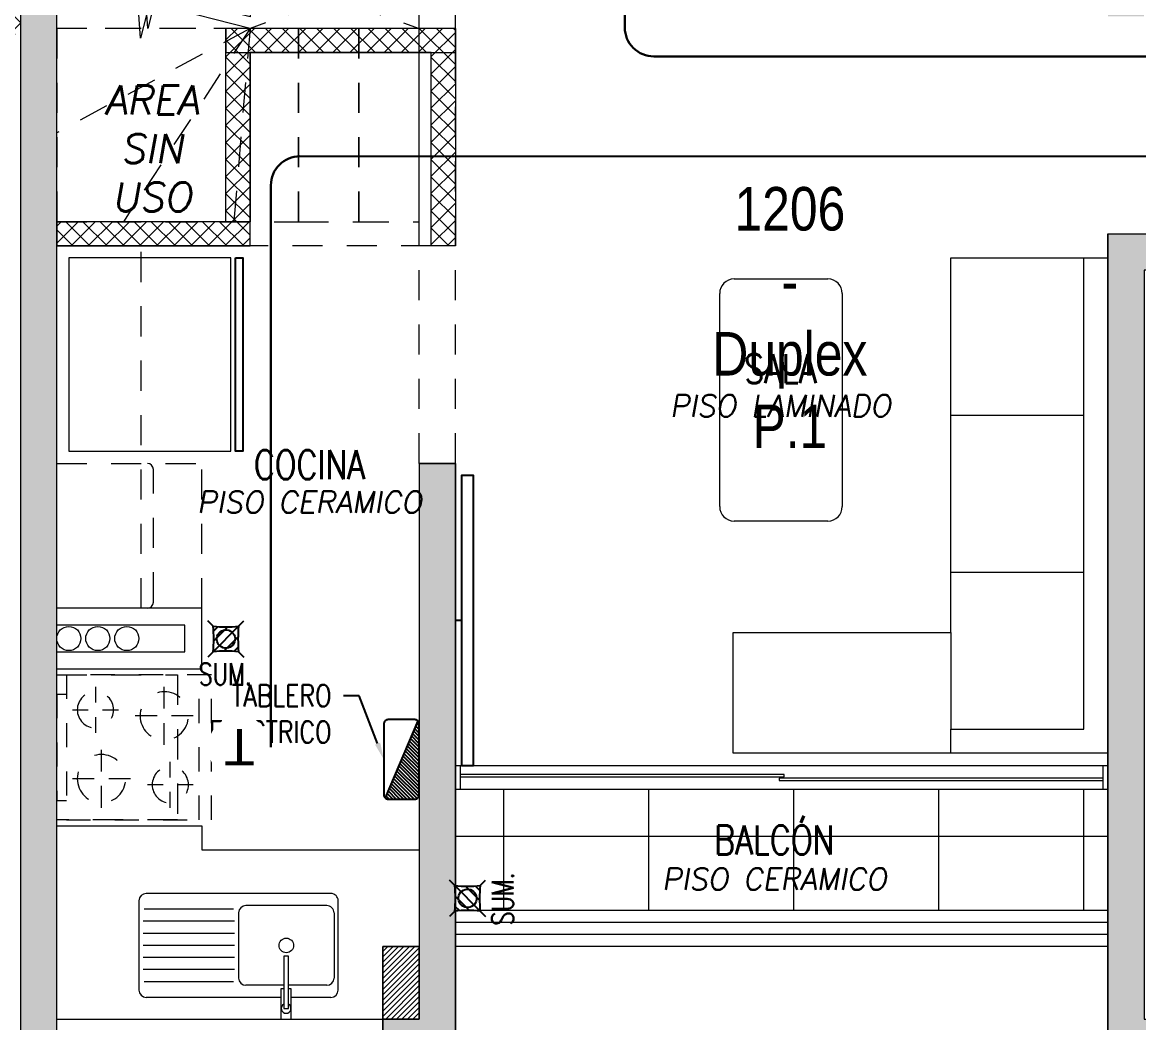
# Model space of a CAD drawing. Header units: millimetres. Extents: x -3 to 53, y -110 to 39.
# Drawn here: x 39.558 to 44.178, y -29.897 to -25.757 of the extents above; entities that cross this region are included whole.
import ezdxf
from ezdxf import colors
from ezdxf.entities.mleader import LeaderData, LeaderLine
from ezdxf.enums import TextEntityAlignment as Align
from ezdxf.math import Vec2, Vec3

# ---------------------------------------------------------------- set-up
doc = ezdxf.new("R2010")
doc.units = ezdxf.units.MM
doc.set_wipeout_variables(frame=1)
doc.linetypes.add('HIDDEN2', pattern=[0.1875, 0.125, -0.0625])
for name, color, linetype in [('A-BARANDAS', 8, 'Continuous'), ('A-COCINAS-LAV', 8, 'Continuous'), ('A-EST HATCH', 8, 'Continuous'), ('A-EST PLACAS', 8, 'Continuous'), ('A-EST VIGAS', 8, 'HIDDEN2'), ('A-HATCH', 8, 'Continuous'), ('A-LINEAS', 8, 'Continuous'), ('A-MURO BAJO', 8, 'Continuous'), ('A-MURO_P10', 8, 'Continuous'), ('A-NUMERACIONDEP', 8, 'Continuous'), ('A-PROYECCIONES', 8, 'HIDDEN2'), ('A-TEXTO-ACABADO PISO', 8, 'Continuous'), ('A-TEXTO-INDICACIONES', 8, 'Continuous'), ('DLP_MOBILIARIO', 8, 'Continuous'), ('DLP_MOBILIARIO FIJO', 8, 'Continuous'), ('DLP_TEXTO AMBIENTE', 8, 'Continuous')]:
    doc.layers.add(name, color=color, linetype=linetype)
for name, color, linetype, lineweight in [('A-MUROS', 8, 'Continuous', 30), ('MQ.CANALI DYA', 3, 'LINEAPERPEN', 30), ('MQ_DETECTOR TEMPERATURA', 5, 'Continuous', 50)]:
    doc.layers.add(name, color=color, linetype=linetype, lineweight=lineweight)
doc.styles.add('R80', font='ARIALN.TTF', dxfattribs={"height": 2.03})
doc.styles.add('ROMANS', font='ROMANS.shx', dxfattribs={"oblique": 10})
doc.styles.get("Standard").update_dxf_attribs({"font": 'arial.ttf'})
doc.styles.add('TXT_COTAS', font='romans.shx', dxfattribs={"width": 0.8})
doc.linetypes.add('LINEAPERPEN', pattern='A,0.75,-0.2,["I",Standard,S=0.12,R=0.09,X=0,Y=-0.06],-0.25', length=1.2)

# ---------------------------------------------------------------- blocks, each defined once
blk = doc.blocks.new('TERMOSTA ADOSADO FCR 1 EN 75')
at = {"ltscale": 0.5}
blk.add_wipeout([(0.13, 0), (0.13, 0.0016), (0.13, 0.0033), (0.1299, 0.0049), (0.1298, 0.0065), (0.1297, 0.0082), (0.1296, 0.0098), (0.1295, 0.0114), (0.1293, 0.013), (0.1292, 0.0147), (0.129, 0.0163), (0.1288, 0.0179), (0.1285, 0.0195), (0.1283, 0.0211), (0.128, 0.0228), (0.1277, 0.0244), (0.1274, 0.026), (0.127, 0.0276), (0.1267, 0.0292), (0.1263, 0.0307), (0.1259, 0.0323), (0.1255, 0.0339), (0.1251, 0.0355), (0.1246, 0.0371), (0.1241, 0.0386), (0.1236, 0.0402), (0.1231, 0.0417), (0.1226, 0.0433), (0.122, 0.0448), (0.1215, 0.0463), (0.1209, 0.0479), (0.1203, 0.0494), (0.1196, 0.0509), (0.119, 0.0524), (0.1183, 0.0539), (0.1176, 0.0554), (0.1169, 0.0568), (0.1162, 0.0583), (0.1155, 0.0597), (0.1147, 0.0612), (0.1139, 0.0626), (0.1131, 0.0641), (0.1123, 0.0655), (0.1115, 0.0669), (0.1106, 0.0683), (0.1098, 0.0697), (0.1089, 0.071), (0.108, 0.0724), (0.1071, 0.0737), (0.1061, 0.0751), (0.1052, 0.0764), (0.1042, 0.0777), (0.1032, 0.079), (0.1022, 0.0803), (0.1012, 0.0816), (0.1002, 0.0829), (0.0991, 0.0841), (0.0981, 0.0854), (0.097, 0.0866), (0.0959, 0.0878), (0.0948, 0.089), (0.0936, 0.0902), (0.0925, 0.0913), (0.0913, 0.0925), (0.0902, 0.0936), (0.089, 0.0948), (0.0878, 0.0959), (0.0866, 0.097), (0.0854, 0.0981), (0.0841, 0.0991), (0.0829, 0.1002), (0.0816, 0.1012), (0.0803, 0.1022), (0.079, 0.1032), (0.0777, 0.1042), (0.0764, 0.1052), (0.0751, 0.1061), (0.0737, 0.1071), (0.0724, 0.108), (0.071, 0.1089), (0.0697, 0.1098), (0.0683, 0.1106), (0.0669, 0.1115), (0.0655, 0.1123), (0.0641, 0.1131), (0.0626, 0.1139), (0.0612, 0.1147), (0.0597, 0.1155), (0.0583, 0.1162), (0.0568, 0.1169), (0.0554, 0.1176), (0.0539, 0.1183), (0.0524, 0.119), (0.0509, 0.1196), (0.0494, 0.1203), (0.0479, 0.1209), (0.0463, 0.1215), (0.0448, 0.122), (0.0433, 0.1226), (0.0417, 0.1231), (0.0402, 0.1236), (0.0386, 0.1241), (0.0371, 0.1246), (0.0355, 0.1251), (0.0339, 0.1255), (0.0323, 0.1259), (0.0307, 0.1263), (0.0292, 0.1267), (0.0276, 0.127), (0.026, 0.1274), (0.0244, 0.1277), (0.0228, 0.128), (0.0211, 0.1283), (0.0195, 0.1285), (0.0179, 0.1288), (0.0163, 0.129), (0.0147, 0.1292), (0.013, 0.1293), (0.0114, 0.1295), (0.0098, 0.1296), (0.0082, 0.1297), (0.0065, 0.1298), (0.0049, 0.1299), (0.0033, 0.13), (0.0016, 0.13), (0, 0.13), (-0.0016, 0.13), (-0.0033, 0.13), (-0.0049, 0.1299), (-0.0065, 0.1298), (-0.0082, 0.1297), (-0.0098, 0.1296), (-0.0114, 0.1295), (-0.013, 0.1293), (-0.0147, 0.1292), (-0.0163, 0.129), (-0.0179, 0.1288), (-0.0195, 0.1285), (-0.0211, 0.1283), (-0.0228, 0.128), (-0.0244, 0.1277), (-0.026, 0.1274), (-0.0276, 0.127), (-0.0292, 0.1267), (-0.0307, 0.1263), (-0.0323, 0.1259), (-0.0339, 0.1255), (-0.0355, 0.1251), (-0.0371, 0.1246), (-0.0386, 0.1241), (-0.0402, 0.1236), (-0.0417, 0.1231), (-0.0433, 0.1226), (-0.0448, 0.122), (-0.0463, 0.1215), (-0.0479, 0.1209), (-0.0494, 0.1203), (-0.0509, 0.1196), (-0.0524, 0.119), (-0.0539, 0.1183), (-0.0554, 0.1176), (-0.0568, 0.1169), (-0.0583, 0.1162), (-0.0597, 0.1155), (-0.0612, 0.1147), (-0.0626, 0.1139), (-0.0641, 0.1131), (-0.0655, 0.1123), (-0.0669, 0.1115), (-0.0683, 0.1106), (-0.0697, 0.1098), (-0.071, 0.1089), (-0.0724, 0.108), (-0.0737, 0.1071), (-0.0751, 0.1061), (-0.0764, 0.1052), (-0.0777, 0.1042), (-0.079, 0.1032), (-0.0803, 0.1022), (-0.0816, 0.1012), (-0.0829, 0.1002), (-0.0841, 0.0991), (-0.0854, 0.0981), (-0.0866, 0.097), (-0.0878, 0.0959), (-0.089, 0.0948), (-0.0902, 0.0936), (-0.0913, 0.0925), (-0.0925, 0.0913), (-0.0936, 0.0902), (-0.0948, 0.089), (-0.0959, 0.0878), (-0.097, 0.0866), (-0.0981, 0.0854), (-0.0991, 0.0841), (-0.1002, 0.0829), (-0.1012, 0.0816), (-0.1022, 0.0803), (-0.1032, 0.079), (-0.1042, 0.0777), (-0.1052, 0.0764), (-0.1061, 0.0751), (-0.1071, 0.0737), (-0.108, 0.0724), (-0.1089, 0.071), (-0.1098, 0.0697), (-0.1106, 0.0683), (-0.1115, 0.0669), (-0.1123, 0.0655), (-0.1131, 0.0641), (-0.1139, 0.0626), (-0.1147, 0.0612), (-0.1155, 0.0597), (-0.1162, 0.0583), (-0.1169, 0.0568), (-0.1176, 0.0554), (-0.1183, 0.0539), (-0.119, 0.0524), (-0.1196, 0.0509), (-0.1203, 0.0494), (-0.1209, 0.0479), (-0.1215, 0.0463), (-0.122, 0.0448), (-0.1226, 0.0433), (-0.1231, 0.0417), (-0.1236, 0.0402), (-0.1241, 0.0386), (-0.1246, 0.0371), (-0.1251, 0.0355), (-0.1255, 0.0339), (-0.1259, 0.0323), (-0.1263, 0.0307), (-0.1267, 0.0292), (-0.127, 0.0276), (-0.1274, 0.026), (-0.1277, 0.0244), (-0.128, 0.0228), (-0.1283, 0.0211), (-0.1285, 0.0195), (-0.1288, 0.0179), (-0.129, 0.0163), (-0.1292, 0.0147), (-0.1293, 0.013), (-0.1295, 0.0114), (-0.1296, 0.0098), (-0.1297, 0.0082), (-0.1298, 0.0065), (-0.1299, 0.0049), (-0.13, 0.0033), (-0.13, 0.0016), (-0.13, 0), (-0.13, -0.0016), (-0.13, -0.0033), (-0.1299, -0.0049), (-0.1298, -0.0065), (-0.1297, -0.0082), (-0.1296, -0.0098), (-0.1295, -0.0114), (-0.1293, -0.013), (-0.1292, -0.0147), (-0.129, -0.0163), (-0.1288, -0.0179), (-0.1285, -0.0195), (-0.1283, -0.0211), (-0.128, -0.0228), (-0.1277, -0.0244), (-0.1274, -0.026), (-0.127, -0.0276), (-0.1267, -0.0292), (-0.1263, -0.0307), (-0.1259, -0.0323), (-0.1255, -0.0339), (-0.1251, -0.0355), (-0.1246, -0.0371), (-0.1241, -0.0386), (-0.1236, -0.0402), (-0.1231, -0.0417), (-0.1226, -0.0433), (-0.122, -0.0448), (-0.1215, -0.0463), (-0.1209, -0.0479), (-0.1203, -0.0494), (-0.1196, -0.0509), (-0.119, -0.0524), (-0.1183, -0.0539), (-0.1176, -0.0554), (-0.1169, -0.0568), (-0.1162, -0.0583), (-0.1155, -0.0597), (-0.1147, -0.0612), (-0.1139, -0.0626), (-0.1131, -0.0641), (-0.1123, -0.0655), (-0.1115, -0.0669), (-0.1106, -0.0683), (-0.1098, -0.0697), (-0.1089, -0.071), (-0.108, -0.0724), (-0.1071, -0.0737), (-0.1061, -0.0751), (-0.1052, -0.0764), (-0.1042, -0.0777), (-0.1032, -0.079), (-0.1022, -0.0803), (-0.1012, -0.0816), (-0.1002, -0.0829), (-0.0991, -0.0841), (-0.0981, -0.0854), (-0.097, -0.0866), (-0.0959, -0.0878), (-0.0948, -0.089), (-0.0936, -0.0902), (-0.0925, -0.0913), (-0.0913, -0.0925), (-0.0902, -0.0936), (-0.089, -0.0948), (-0.0878, -0.0959), (-0.0866, -0.097), (-0.0854, -0.0981), (-0.0841, -0.0991), (-0.0829, -0.1002), (-0.0816, -0.1012), (-0.0803, -0.1022), (-0.079, -0.1032), (-0.0777, -0.1042), (-0.0764, -0.1052), (-0.0751, -0.1061), (-0.0737, -0.1071), (-0.0724, -0.108), (-0.071, -0.1089), (-0.0697, -0.1098), (-0.0683, -0.1106), (-0.0669, -0.1115), (-0.0655, -0.1123), (-0.0641, -0.1131), (-0.0626, -0.1139), (-0.0612, -0.1147), (-0.0597, -0.1155), (-0.0583, -0.1162), (-0.0568, -0.1169), (-0.0554, -0.1176), (-0.0539, -0.1183), (-0.0524, -0.119), (-0.0509, -0.1196), (-0.0494, -0.1203), (-0.0479, -0.1209), (-0.0463, -0.1215), (-0.0448, -0.122), (-0.0433, -0.1226), (-0.0417, -0.1231), (-0.0402, -0.1236), (-0.0386, -0.1241), (-0.0371, -0.1246), (-0.0355, -0.1251), (-0.0339, -0.1255), (-0.0323, -0.1259), (-0.0307, -0.1263), (-0.0292, -0.1267), (-0.0276, -0.127), (-0.026, -0.1274), (-0.0244, -0.1277), (-0.0228, -0.128), (-0.0211, -0.1283), (-0.0195, -0.1285), (-0.0179, -0.1288), (-0.0163, -0.129), (-0.0147, -0.1292), (-0.013, -0.1293), (-0.0114, -0.1295), (-0.0098, -0.1296), (-0.0082, -0.1297), (-0.0065, -0.1298), (-0.0049, -0.1299), (-0.0033, -0.13), (-0.0016, -0.13), (0, -0.13), (0.0016, -0.13), (0.0033, -0.13), (0.0049, -0.1299), (0.0065, -0.1298), (0.0082, -0.1297), (0.0098, -0.1296), (0.0114, -0.1295), (0.013, -0.1293), (0.0147, -0.1292), (0.0163, -0.129), (0.0179, -0.1288), (0.0195, -0.1285), (0.0211, -0.1283), (0.0228, -0.128), (0.0244, -0.1277), (0.026, -0.1274), (0.0276, -0.127), (0.0292, -0.1267), (0.0307, -0.1263), (0.0323, -0.1259), (0.0339, -0.1255), (0.0355, -0.1251), (0.0371, -0.1246), (0.0386, -0.1241), (0.0402, -0.1236), (0.0417, -0.1231), (0.0433, -0.1226), (0.0448, -0.122), (0.0463, -0.1215), (0.0479, -0.1209), (0.0494, -0.1203), (0.0509, -0.1196), (0.0524, -0.119), (0.0539, -0.1183), (0.0554, -0.1176), (0.0568, -0.1169), (0.0583, -0.1162), (0.0597, -0.1155), (0.0612, -0.1147), (0.0626, -0.1139), (0.0641, -0.1131), (0.0655, -0.1123), (0.0669, -0.1115), (0.0683, -0.1106), (0.0697, -0.1098), (0.071, -0.1089), (0.0724, -0.108), (0.0737, -0.1071), (0.0751, -0.1061), (0.0764, -0.1052), (0.0777, -0.1042), (0.079, -0.1032), (0.0803, -0.1022), (0.0816, -0.1012), (0.0829, -0.1002), (0.0841, -0.0991), (0.0854, -0.0981), (0.0866, -0.097), (0.0878, -0.0959), (0.089, -0.0948), (0.0902, -0.0936), (0.0913, -0.0925), (0.0925, -0.0913), (0.0936, -0.0902), (0.0948, -0.089), (0.0959, -0.0878), (0.097, -0.0866), (0.0981, -0.0854), (0.0991, -0.0841), (0.1002, -0.0829), (0.1012, -0.0816), (0.1022, -0.0803), (0.1032, -0.079), (0.1042, -0.0777), (0.1052, -0.0764), (0.1061, -0.0751), (0.1071, -0.0737), (0.108, -0.0724), (0.1089, -0.071), (0.1098, -0.0697), (0.1106, -0.0683), (0.1115, -0.0669), (0.1123, -0.0655), (0.1131, -0.0641), (0.1139, -0.0626), (0.1147, -0.0612), (0.1155, -0.0597), (0.1162, -0.0583), (0.1169, -0.0568), (0.1176, -0.0554), (0.1183, -0.0539), (0.119, -0.0524), (0.1196, -0.0509), (0.1203, -0.0494), (0.1209, -0.0479), (0.1215, -0.0463), (0.122, -0.0448), (0.1226, -0.0433), (0.1231, -0.0417), (0.1236, -0.0402), (0.1241, -0.0386), (0.1246, -0.0371), (0.1251, -0.0355), (0.1255, -0.0339), (0.1259, -0.0323), (0.1263, -0.0307), (0.1267, -0.0292), (0.127, -0.0276), (0.1274, -0.026), (0.1277, -0.0244), (0.128, -0.0228), (0.1283, -0.0211), (0.1285, -0.0195), (0.1288, -0.0179), (0.129, -0.0163), (0.1292, -0.0147), (0.1293, -0.013), (0.1295, -0.0114), (0.1296, -0.0098), (0.1297, -0.0082), (0.1298, -0.0065), (0.1299, -0.0049), (0.13, -0.0033), (0.13, -0.0016)], dxfattribs=at).dxf.layer = 'MQ_DETECTOR TEMPERATURA'
at = {"layer": 'MQ_DETECTOR TEMPERATURA', "ltscale": 0.5}
blk.add_text('T', height=0.15, dxfattribs=at).set_placement((0, 0), align=Align.MIDDLE_CENTER)
blk = doc.blocks.new('DETECTORES3 TORRE')
at = {"layer": 'MQ.CANALI DYA', "elevation": 0}
blk.add_lwpolyline([(-4.1337, 1.3163), (-0.97, 1.3163, -0.414214), (-0.85, 1.1963), (-0.85, -0.8201)], format="xyb", dxfattribs=at)
at = {"layer": 'MQ_DETECTOR TEMPERATURA', "ltscale": 0.5}
blk.add_blockref('TERMOSTA ADOSADO FCR 1 EN 75', (0.7445, 4.175, 0), dxfattribs=at)
at = {"layer": 'MQ.CANALI DYA', "elevation": 0}
blk.add_lwpolyline([(-4.8074, 1.7303), (0.4945, 1.7294, 0.414214), (0.6145, 1.8494), (0.6145, 4.175)], format="xyb", dxfattribs=at)
blk = doc.blocks.new('_Dot')
at = {"color": 0, "linetype": 'ByBlock', "lineweight": -2}
blk.add_line((-0.5, 0), (-1, 0), dxfattribs=at)
at = {"color": 0, "linetype": 'ByBlock', "const_width": 0.5}
blk.add_lwpolyline([(-0.25, 0, 1), (0.25, 0, 1)], format="xyb", close=True, dxfattribs=at)
blk = doc.blocks.new('EST.P10')
at = {"layer": 'A-EST HATCH', "lineweight": 0}
h = blk.add_hatch(color=8, dxfattribs=at)
h.dxf.hatch_style = 1
h.paths.add_polyline_path([(10.5, -2.74), (10.5, 3.325), (12.15, 3.325), (12.15, 3.525), (10.35, 3.525), (10.35, 2.65), (8.85, 2.65), (8.85, 3.15), (8.7, 3.15), (8.7, 2.45), (10.35, 2.45), (10.35, -2.74)])
h.paths.add_polyline_path([(31.6, 7.325), (30, 7.325), (30, 10.425), (31.2, 10.425), (31.2, 10.575), (29.85, 10.575), (29.85, 7.175), (31.6, 7.175)])
h.paths.add_polyline_path([(32.4, 10.575), (32.55, 10.575), (32.55, 7.175), (32.4, 7.175)])
h.paths.add_polyline_path([(37.9, 11.05), (38.2, 11.05), (38.2, 10.9), (38.05, 10.9), (38.05, 7.825), (37.9, 7.825)])
h.paths.add_polyline_path([(34.95, 10.425), (34.95, 7.325), (33.35, 7.325), (33.35, 7.175), (35.1, 7.175), (35.1, 10.575), (33.75, 10.575), (33.75, 10.425)])
h.paths.add_polyline_path([(44.2, 10.9), (44.8, 10.9), (44.8, 11.05), (44.05, 11.05), (44.05, 7.65), (45.2, 7.65), (45.2, 7.8), (44.2, 7.8)])
h.paths.add_polyline_path([(46, 11.05), (46, 7.65), (46.15, 7.65), (46.15, 11.05)])
h.paths.add_polyline_path([(46.95, 7.8), (48.55, 7.8), (48.55, 10.9), (47.35, 10.9), (47.35, 11.05), (48.7, 11.05), (48.7, 7.65), (46.95, 7.65)])
h.paths.add_polyline_path([(44.2, -2.65), (44.8, -2.65), (44.8, -2.8), (44.05, -2.8), (44.05, 0.6), (45.2, 0.6), (45.2, 0.45), (44.2, 0.45)])
h.paths.add_polyline_path([(46, -2.8), (46, 0.6), (46.15, 0.6), (46.15, -2.8)])
h.paths.add_polyline_path([(46.95, 0.45), (48.55, 0.45), (48.55, -2.65), (47.35, -2.65), (47.35, -2.8), (48.7, -2.8), (48.7, 0.6), (46.95, 0.6)])
h.paths.add_polyline_path([(41.35, -0.35), (41.2, -0.35), (41.2, -2.65), (41.05, -2.65), (41.05, -2.8), (41.35, -2.8)])
h.paths.add_polyline_path([(31.6, 0.925), (30, 0.925), (30, -2.175), (31.2, -2.175), (31.2, -2.325), (29.85, -2.325), (29.85, 1.075), (31.6, 1.075)])
h.paths.add_polyline_path([(32.4, -2.325), (32.55, -2.325), (32.55, 1.075), (32.4, 1.075)])
h.paths.add_polyline_path([(37.9, -2.8), (38.2, -2.8), (38.2, -2.65), (38.05, -2.65), (38.05, 0.425), (37.9, 0.425)])
h.paths.add_polyline_path([(34.95, -2.175), (34.95, 0.925), (33.35, 0.925), (33.35, 1.075), (35.1, 1.075), (35.1, -2.325), (33.75, -2.325), (33.75, -2.175)])
h.paths.add_polyline_path([(18.45, 7.325), (20.05, 7.325), (20.05, 10.425), (18.85, 10.425), (18.85, 10.575), (20.2, 10.575), (20.2, 7.175), (18.45, 7.175)])
h.paths.add_polyline_path([(17.65, 10.575), (17.5, 10.575), (17.5, 7.175), (17.65, 7.175)])
h.paths.add_polyline_path([(11.85, 11.05), (11.85, 10.9), (12, 10.9), (12, 7.825), (12.15, 7.825), (12.15, 11.05)])
h.paths.add_polyline_path([(22.45, 4.725), (13.05, 4.725), (13.05, 4.875), (16.6, 4.875), (16.6, 6.275), (16.8, 6.275), (16.8, 4.875), (19.7, 4.875), (19.7, 6.275), (19.85, 6.275), (19.85, 4.875), (22.25, 4.875), (22.25, 6.125), (20.6, 6.125), (20.6, 6.275), (22.875, 6.275), (22.875, 6.125), (22.45, 6.125)])
h.paths.add_polyline_path([(15.1, 10.425), (15.1, 7.325), (16.7, 7.325), (16.7, 7.175), (14.95, 7.175), (14.95, 10.575), (16.3, 10.575), (16.3, 10.425)])
h.paths.add_polyline_path([(10.35, 5.8), (8.7, 5.8), (8.7, 5.1), (8.85, 5.1), (8.85, 5.6), (10.35, 5.6), (10.35, 4.725), (12.15, 4.725), (12.15, 4.925), (10.5, 4.925), (10.5, 10.99), (10.35, 10.99)])
h.paths.add_polyline_path([(5.85, 10.9), (5.25, 10.9), (5.25, 11.05), (6, 11.05), (6, 7.65), (4.85, 7.65), (4.85, 7.8), (5.85, 7.8)])
h.paths.add_polyline_path([(4.05, 11.05), (4.05, 7.65), (3.9, 7.65), (3.9, 11.05)])
h.paths.add_polyline_path([(3.1, 7.8), (1.5, 7.8), (1.5, 10.9), (2.7, 10.9), (2.7, 11.05), (1.35, 11.05), (1.35, 7.65), (3.1, 7.65)])
h.paths.add_polyline_path([(4.05, -2.8), (4.05, 0.6), (3.9, 0.6), (3.9, -2.8)])
h.paths.add_polyline_path([(3.1, 0.45), (1.5, 0.45), (1.5, -2.65), (2.7, -2.65), (2.7, -2.8), (1.35, -2.8), (1.35, 0.6), (3.1, 0.6)])
h.paths.add_polyline_path([(8.7, -0.35), (8.85, -0.35), (8.85, -2.65), (9, -2.65), (9, -2.8), (8.7, -2.8)])
h.paths.add_polyline_path([(18.45, 0.925), (20.05, 0.925), (20.05, -2.175), (18.85, -2.175), (18.85, -2.325), (20.2, -2.325), (20.2, 1.075), (18.45, 1.075)])
h.paths.add_polyline_path([(17.65, -2.325), (17.5, -2.325), (17.5, 1.075), (17.65, 1.075)])
h.paths.add_polyline_path([(12.15, -2.8), (11.85, -2.8), (11.85, -2.65), (12, -2.65), (12, 0.425), (12.15, 0.425)])
h.paths.add_polyline_path([(15.1, -2.175), (15.1, 0.925), (16.7, 0.925), (16.7, 1.075), (14.95, 1.075), (14.95, -2.325), (16.3, -2.325), (16.3, -2.175)])
h.paths.add_polyline_path([(39.7, 3.525), (37.9, 3.525), (37.9, 3.375), (39.55, 3.375), (39.55, -2.74), (39.7, -2.74), (39.7, 2.5), (41.35, 2.5), (41.35, 3.15), (41.2, 3.15), (41.2, 2.65), (39.7, 2.65)])
h.paths.add_polyline_path([(6, -2.8), (6, 0.6), (4.85, 0.6), (4.85, 0.45), (5.85, 0.45), (5.85, -2.65), (5.25, -2.65), (5.25, -2.8)])
h.paths.add_polyline_path([(3.0968, 5.55), (2.95, 5.55), (2.95, 6.75), (5.1, 6.75), (5.1, 6.6), (4.65, 6.6), (4.65, 5), (4.45, 5), (4.45, 6.6), (3.1, 6.6), (3.1, 5.55)], flags=17)
h.paths.add_polyline_path([(3.0968, 2.7), (2.95, 2.7), (2.95, 1.5), (5.1, 1.5), (5.1, 1.65), (4.65, 1.65), (4.65, 3.25), (4.45, 3.25), (4.45, 1.65), (3.1, 1.65), (3.1, 2.7)], flags=17)
h.paths.add_polyline_path([(8.8501, 4.2), (6, 4.2), (6, 6.75), (5.85, 6.75), (5.85, 4.2), (3.1, 4.2), (3.1, 4.8), (2.95, 4.8), (2.95, 4.2), (0.15, 4.2), (0.15, 8.25), (0, 8.25), (0, 0), (0.15, 0), (0.15, 4.05), (2.95, 4.05), (2.95, 3.45), (3.1, 3.45), (3.1, 4.05), (5.85, 4.05), (5.85, 1.5), (6, 1.5), (6, 4.05), (8.8501, 4.05)])
h.paths.add_polyline_path([(8.7, 11.05), (8.7, 8.6), (8.85, 8.6), (8.85, 10.9), (9, 10.9), (9, 11.05)])
h.paths.add_polyline_path([(22.9, 4.725), (25, 4.725), (25, 4.875), (23.05, 4.875), (23.05, 8.575), (25, 8.575), (25, 8.725), (23.05, 8.725), (23.05, 10.575), (22.2, 10.575), (22.2, 10.425), (22.9, 10.425)])
h.paths.add_polyline_path([(39.7, 10.99), (39.7, 5.75), (41.35, 5.75), (41.35, 5.1), (41.2, 5.1), (41.2, 5.6), (39.7, 5.6), (39.7, 4.725), (37.9, 4.725), (37.9, 4.875), (39.55, 4.875), (39.55, 10.99)])
h.paths.add_polyline_path([(47.1, 4.2), (49.9, 4.2), (49.9, 8.25), (50.05, 8.25), (50.05, 0), (49.9, 0), (49.9, 4.05), (47.1, 4.05), (47.1, 3.45), (46.95, 3.45), (46.95, 4.05), (44.2, 4.05), (44.2, 1.5), (44.05, 1.5), (44.05, 4.05), (41.1999, 4.05), (41.1999, 4.2), (44.05, 4.2), (44.05, 6.75), (44.2, 6.75), (44.2, 4.2), (46.95, 4.2), (46.95, 4.8), (47.1, 4.8)])
h.paths.add_polyline_path([(41.35, 11.05), (41.05, 11.05), (41.05, 10.9), (41.2, 10.9), (41.2, 8.6), (41.35, 8.6)])
h.paths.add_polyline_path([(46.9532, 5.55), (47.1, 5.55), (47.1, 6.75), (44.95, 6.75), (44.95, 6.6), (45.4, 6.6), (45.4, 5), (45.6, 5), (45.6, 6.6), (46.95, 6.6), (46.95, 5.55)], flags=17)
h.paths.add_polyline_path([(46.9532, 2.7), (47.1, 2.7), (47.1, 1.5), (44.95, 1.5), (44.95, 1.65), (45.4, 1.65), (45.4, 3.25), (45.6, 3.25), (45.6, 1.65), (46.95, 1.65), (46.95, 2.7)], flags=17)
h.paths.add_polyline_path([(26.7, 4.725), (26.85, 4.725), (26.85, 8.725), (26.7, 8.725)])
h.paths.add_polyline_path([(27.15, 10.425), (27.85, 10.425), (27.85, 10.575), (27, 10.575), (27, 4.725), (27.15, 4.725)])
h.paths.add_polyline_path([(27.6, 6.125), (27.6, 4.725), (37, 4.725), (37, 4.875), (33.45, 4.875), (33.45, 6.275), (33.25, 6.275), (33.25, 4.875), (30.35, 4.875), (30.35, 6.275), (30.2, 6.275), (30.2, 4.875), (27.8, 4.875), (27.8, 6.125), (29.45, 6.125), (29.45, 6.275), (27.175, 6.275), (27.175, 6.125)])
h.paths.add_polyline_path([(21.05, 1.975), (21.05, 2.125), (22.85, 2.125), (22.85, 3.375), (20.3, 3.375), (20.3, 1.975), (20.15, 1.975), (20.15, 3.375), (16.8, 3.375), (16.8, 1.975), (16.6, 1.975), (16.6, 3.375), (13.05, 3.375), (13.05, 3.525), (23.05, 3.525), (23.05, 1.975)])
h.paths.add_polyline_path([(23.05, 1.95), (23.05, -1.775), (26.7, -1.775), (26.7, 0.875), (24.35, 0.875), (24.35, 1.425), (24.05, 1.425), (24.05, 1.575), (24.5, 1.575), (24.5, 1.025), (26.7, 1.025), (26.7, 3.375), (24.05, 3.375), (24.05, 3.525), (26.85, 3.525), (26.85, -1.925), (23.05, -1.925), (23.05, -2.325), (22.2, -2.325), (22.2, -2.175), (22.9, -2.175), (22.9, 1.95)])
h.paths.add_polyline_path([(29, 1.975), (29, 2.125), (27.2, 2.125), (27.2, 3.375), (29.75, 3.375), (29.75, 1.975), (29.9, 1.975), (29.9, 3.375), (33.25, 3.375), (33.25, 1.975), (33.45, 1.975), (33.45, 3.375), (37, 3.375), (37, 3.525), (27, 3.525), (27, 1.975)])
h.paths.add_polyline_path([(27, 1.95), (27, -2.325), (27.85, -2.325), (27.85, -2.175), (27.15, -2.175), (27.15, 1.95)])
at = {"layer": 'A-EST PLACAS', "color": 8, "lineweight": 0}
for points in [[(39.7, 3.525), (37.9, 3.525), (37.9, 3.375), (39.55, 3.375), (39.55, -2.74), (39.7, -2.74), (39.7, 2.5), (41.35, 2.5), (41.35, 3.15), (41.2, 3.15), (41.2, 2.65), (39.7, 2.65)], [(44.2, -2.65), (44.8, -2.65), (44.8, -2.8), (44.05, -2.8), (44.05, 0.6), (45.2, 0.6), (45.2, 0.45), (44.2, 0.45)], [(41.35, -0.35), (41.2, -0.35), (41.2, -2.65), (41.05, -2.65), (41.05, -2.8), (41.35, -2.8)]]:
    blk.add_lwpolyline(points, close=True, dxfattribs=at)
at = {"layer": 'A-EST VIGAS', "color": 8, "lineweight": 0}
for p, q in [((41.2, -0.35), (41.2, 2.5)), ((41.35, -0.35), (41.35, 2.5))]:
    blk.add_line(p, q, dxfattribs=at)
blk = doc.blocks.new('*U102')
at = {"linetype": 'Continuous'}
h = blk.add_hatch(dxfattribs=at)
h.set_pattern_fill('ANSI31', color=256, scale=0.1, style=0)
h.set_pattern_definition([(45, (0, 0), (-0.0088388, 0.0088388), [])])
h.paths.add_polyline_path([(0.1975, 0.0657, 0.414214), (0.1752, 0.088), (-0.1751, 0.0881, 0.198912), (-0.1909, 0.0816), (0.1909, -0.0816, 0.198912), (0.1975, -0.0658)])
blk.add_line((-0.1909, 0.0816), (0.1909, -0.0816), dxfattribs=at)
blk.add_lwpolyline([(-0.1975, 0.0658), (-0.1975, -0.0657, 0.414214), (-0.1752, -0.088), (0.1751, -0.0881, 0.414214), (0.1975, -0.0658), (0.1975, 0.0657, 0.414214), (0.1752, 0.088), (-0.1751, 0.0881, 0.414214)], format="xyb", close=True, dxfattribs=at)
blk = doc.blocks.new('MESA CENTRO')
at = {"color": 8, "lineweight": 0}
for p, q in [((-0.1937, 0), (0.1937, 0)), ((-0.2537, -0.9421), (-0.2537, -0.06)), ((0.2537, -0.06), (0.2537, -0.9421)), ((0.1937, -1.0021), (-0.1937, -1.0021))]:
    blk.add_line(p, q, dxfattribs=at)
for centre, start, end in [((-0.1937, -0.06), 90, 180), ((0.1937, -0.06), 0, 90), ((-0.1937, -0.9421), 180, 270), ((0.1937, -0.9421), 270, 0)]:
    blk.add_arc(centre, 0.06, start, end, dxfattribs=at)
blk = doc.blocks.new('SOFA SEC')
at = {"color": 8, "lineweight": 0}
for p, q in [((0, 0.65), (0.1, 0.65)), ((0.1, 0.65), (0.1, 0.1)), ((0.5, 0.65), (0.1, 0.65)), ((0.75, 0.65), (0.75, 0.1)), ((1.4, 0.65), (1.4, 0.1)), ((0.1, 0.1), (2.05, 0.1))]:
    blk.add_line(p, q, dxfattribs=at)
blk.add_lwpolyline([(0.5, 1.55), (0.5, 0.65), (2.05, 0.65), (2.05, 0), (0, 0), (0, 1.55)], close=True, dxfattribs=at)
blk = doc.blocks.new('A$C67C01FD6')
blk.add_line((0.025, 0), (0, 0))
blk.add_lwpolyline([(0.025, 0.6), (0.075, 0.6), (0.075, -0.6), (0.025, -0.6), (0.025, 0.6)])
blk = doc.blocks.new('REFRI')
blk.add_wipeout([(-0.4, -0.69), (-0.4, -0.72), (0.4, -0.72), (0.4, -0.69)])
at = {"color": 8, "lineweight": 0}
blk.add_lwpolyline([(-0.4, 0), (0.4, 0), (0.4, -0.67), (-0.4, -0.67)], close=True, dxfattribs=at)
blk.add_lwpolyline([(-0.4, -0.69), (-0.4, -0.72), (0.4, -0.72), (0.4, -0.69)], close=True)
blk = doc.blocks.new('LAV-COC_01')
at = {"color": 8, "lineweight": 0}
for p, q in [((0, 0.2352, 0), (0, 0.7943, 0)), ((0.4, 0.8243, 0), (0.03, 0.8243, 0)), ((0.215, 0.4293), (0.215, 0.8071, 0)), ((0.265, 0.4293), (0.265, 0.8071, 0)), ((0.315, 0.4293), (0.315, 0.8071, 0)), ((0.365, 0.4334, 0), (0.365, 0.803, 0)), ((0.43, 0.03, 0), (0.43, 0.7943, 0)), ((0.05, 0.2252), (0.05, 0.3821, 0)), ((0.35, 0.4121, 0), (0.08, 0.4121, 0)), ((0.38, 0.0471, 0), (0.38, 0.3821, 0)), ((0, 0.03), (0, 0.1952, 0)), ((0.05, 0.0471, 0), (0.05, 0.2052)), ((0.03, 0), (0.4, 0, 0)), ((0.35, 0.0171, 0), (0.08, 0.0171, 0))]:
    blk.add_line(p, q, dxfattribs=at)
at = {"color": 8, "lineweight": 0, "extrusion": (-8.98137e-08, -2.25602e-18, 1)}
for p, q in [((0.065, 0.4334, 0), (0.065, 0.803, 0)), ((0.115, 0.4293, 0), (0.115, 0.8071, 0)), ((0.165, 0.4293, 0), (0.165, 0.8071, 0))]:
    blk.add_line(p, q, dxfattribs=at)
at = {"color": 8, "lineweight": 0, "extrusion": (-4.49068e-08, 3.60285e-08, 1), "elevation": 0}
for points in [[(-0.09, 0.2352), (0.0374, 0.2352), (0.0374, 0.2252)], [(0.0374, 0.2052), (0.0374, 0.1952), (-0.09, 0.1952)]]:
    blk.add_lwpolyline(points, dxfattribs=at)
blk.add_lwpolyline([(-0.0458, 0.2052), (0.1708, 0.2052), (0.1708, 0.2252), (-0.0458, 0.2252)], close=True, dxfattribs=at)
at = {"color": 8, "lineweight": 0, "extrusion": (-4.49068e-08, 3.60285e-08, 1)}
blk.add_arc((-0.0458, 0.2152, 0), 0.02, 29.9997, 329.9997, dxfattribs=at)
at = {"color": 8, "lineweight": 0}
for centre, start_param, end_param in [((0.03, 0.7943, 0), -0.785398, 0.785398), ((0.4, 0.7943, 0), -2.356194, -0.785398), ((0.08, 0.3821, 0), -0.785398, 0.785398), ((0.35, 0.3821, 0), -2.356194, -0.785398), ((0.08, 0.0471, 0), 0.785398, 2.356194), ((0.35, 0.0471, 0), 2.356194, 3.926991), ((0.03, 0.03), 0.785398, 2.356194), ((0.4, 0.03, 0), 2.356194, 3.926991)]:
    blk.add_ellipse(centre, major_axis=(-0.0212, 0.0212), ratio=1, start_param=start_param, end_param=end_param, dxfattribs=at)
blk.add_ellipse((0.215, 0.2146, 0), major_axis=(-0.0212, 0.0212), ratio=1, dxfattribs=at)
blk = doc.blocks.new('A$C33FC7C8B')
at = {"color": 8, "lineweight": 0, "ltscale": 0.5}
for p, q in [((0.08, 0.64, -0.0001), (0.52, 0.64, 0.0001)), ((0.08, 0.64, -0.0001), (0.08, 0.6, -0.0001)), ((0.52, 0.64, 0.0001), (0.52, 0.6, 0.0001)), ((0, 0, -0.0001), (0, 0.6, -0.0001)), ((0, 0.6, -0.0001), (0.6, 0.6, 0.0001)), ((0.145, 0.575, -0.0001), (0.145, 0.51, -0.0001)), ((0.43, 0.485, 0.0001), (0.43, 0.575, 0.0001)), ((0.6, 0.6, 0.0001), (0.6, 0, 0.0001)), ((0.05, 0.48, -0.0001), (0.115, 0.48, -0.0001)), ((0.175, 0.48, -0.0001), (0.24, 0.48, 0)), ((0.145, 0.45, -0.0001), (0.145, 0.385, -0.0001)), ((0.4, 0.455, 0), (0.31, 0.455, 0)), ((0.43, 0.335, 0.0001), (0.43, 0.425, 0.0001)), ((0.55, 0.455, 0.0001), (0.46, 0.455, 0.0001)), ((0.17, 0.225, -0.0001), (0.17, 0.315, -0.0001)), ((0.455, 0.2, 0.0001), (0.455, 0.265, 0.0001)), ((0.14, 0.195, -0.0001), (0.05, 0.195, -0.0001)), ((0.29, 0.195, 0), (0.2, 0.195, 0)), ((0.17, 0.075, -0.0001), (0.17, 0.165, -0.0001)), ((0.425, 0.17, 0.0001), (0.36, 0.17, 0)), ((0.455, 0.075, 0.0001), (0.455, 0.14, 0.0001)), ((0.55, 0.17, 0.0001), (0.485, 0.17, 0.0001)), ((0.6, 0.05, 0.0001), (0, 0.05, -0.0001)), ((0.6, 0, 0.0001), (0, 0, -0.0001))]:
    blk.add_line(p, q, dxfattribs=at)
for centre, radius in [((0.145, 0.48), 0.075), ((0.43, 0.455), 0.1), ((0.17, 0.195), 0.1), ((0.455, 0.17), 0.075)]:
    blk.add_circle(centre, radius, dxfattribs=at)
blk = doc.blocks.new('ESC1')
at = {"layer": 'A-BARANDAS', "color": 8, "lineweight": 0}
blk.add_lwpolyline([(-0.76, 0.9923), (-0.76, 0.76), (-1.5, 0.76), (-1.5, 0.72), (-0.72, 0.72), (-0.72, 0.9821)], dxfattribs=at)
at = {"layer": 'A-LINEAS', "color": 8, "linetype": 'Continuous', "lineweight": 0}
for points in [[(-0.8, 1.05), (-0.4323, 0.9569), (-0.4206, 0.7993), (-0.347, 1.0901), (-0.3353, 0.9324), (0, 0.8475)], [(-0.8, 1.0024), (-0.4622, 0.9169), (-0.4506, 0.7592), (-0.377, 1.0501), (-0.3653, 0.8924), (-0.0003, 0.8)], [(-0.4, 0.7601), (-0.4, 0.4), (-1.65, 0.4)]]:
    blk.add_lwpolyline(points, dxfattribs=at)
at = {"layer": 'A-LINEAS', "color": 8, "lineweight": 0, "const_width": 0.005}
for points in [[(-0.2526, 0.7092), (-0.4, 0.7601), (-0.5474, 0.7092)], [(-1.5742, 0.4271), (-1.7349, 0.4271)], [(-1.5742, 0.3729), (-1.7349, 0.3729)]]:
    blk.add_lwpolyline(points, dxfattribs=at)
at = {"layer": 'A-LINEAS', "color": 8, "linetype": 'Continuous', "lineweight": 0}
for centre in [(-0.4, 0.5839), (-1.5, 0.4), (-1.25, 0.4), (-1, 0.4), (-0.7663, 0.4), (-0.5381, 0.4)]:
    blk.add_circle(centre, 0.02, dxfattribs=at)
at = {"layer": 'A-MURO BAJO', "color": 8, "lineweight": 0}
for points in [[(-0.0003, 0.8), (-0.8, 0.8), (-0.8, 1.0024)], [(-0.8, 0.8), (-0.7326, 0)], [(-0.8, 0.8), (-0.2763, 0)], [(-0.8, 0.8), (0, 0.3675)]]:
    blk.add_lwpolyline(points, dxfattribs=at)
for points in [[(-1.5, 0.8), (-1.25, 0.8), (-1.25, 0), (-1.5, 0)], [(-1.25, 0.8), (-1, 0.8), (-1, 0), (-1.25, 0)], [(-1, 0.8), (0, 0.8), (0, 0), (-1, 0)]]:
    blk.add_lwpolyline(points, close=True, dxfattribs=at)
at = {"layer": 'A-PROYECCIONES', "color": 8, "lineweight": 0}
for points in [[(-1.5, 1.05), (-1.25, 1.05), (-1.25, 1.85), (-1.5, 1.85)], [(-1.25, 1.05), (-1, 1.05), (-1, 1.85), (-1.25, 1.85)], [(-1, 1.05), (0, 1.05), (0, 1.85), (-1, 1.85)]]:
    blk.add_lwpolyline(points, close=True, dxfattribs=at)
for points in [[(-0.8, 1.05), (-0.7326, 1.85)], [(-0.8, 1.05), (-0.2763, 1.85)], [(-0.8, 1.05), (0, 1.4825)], [(-1.5, 1.05), (-1.5, 0.8), (-0.8, 1.05)], [(-0.8, 0.8), (-1.5, 1.05)], [(-0.8, 1.05), (0, 1.05), (0, 0.8475)]]:
    blk.add_lwpolyline(points, dxfattribs=at)
at = {"color": 8, "lineweight": 0}
blk.add_wipeout([(-1.5, 0.76), (-1.5, 0.72), (-0.72, 0.72), (-0.72, 0.9821), (-0.76, 0.9923), (-0.76, 0.76)], dxfattribs=at).dxf.layer = 'A-BARANDAS'
blk = doc.blocks.new('DPTO 65_D1')
at = {"layer": 'A-HATCH', "lineweight": 0}
h = blk.add_hatch(dxfattribs=at)
h.set_pattern_fill('ANSI31', color=8, scale=0.005)
h.paths.add_polyline_path([(-0.0001, 6.475), (0.1499, 6.475), (0.1499, 6.775), (-0.0001, 6.775)])
h = blk.add_hatch(dxfattribs=at)
h.set_pattern_fill('_USER', color=8, scale=0.6, double=1, pattern_type=0)
h.set_pattern_definition([(0, (-0.15005, 6.325), (0, 0.6), []), (90, (-0.15005, 6.325), (-0.6, 4e-17), [])])
h.paths.add_polyline_path([(-2.8501, 6.325), (-0.1501, 6.325), (-0.1501, 5.825), (-2.8501, 5.825)])
at = {"color": 8, "lineweight": 0}
for centre in [(1.2099, 5.2), (1.3299, 5.2), (1.4499, 5.2)]:
    blk.add_circle(centre, 0.05, dxfattribs=at)
for centre, start, end in [((1.1249, 5.05, 0), 90, 180), ((1.1249, 4.5, 0), 180, 270)]:
    blk.add_arc(centre, 0.025, start, end, dxfattribs=at)
at = {"layer": 'A-BARANDAS', "color": 8, "lineweight": 0, "elevation": 0}
for points in [[(-2.8501, 6.425), (-0.1501, 6.425)], [(-2.8501, 6.375), (-0.1501, 6.375)]]:
    blk.add_lwpolyline(points, dxfattribs=at)
at = {"layer": 'A-HATCH', "color": 8, "lineweight": 0}
blk.add_lwpolyline([(-0.0001, 6.475), (0.1499, 6.475), (0.1499, 6.775), (-0.0001, 6.775)], close=True, dxfattribs=at)
at = {"layer": 'A-MURO BAJO', "color": 8, "lineweight": 0}
for p, q in [((1.4999, 6.775), (0.1499, 6.775)), ((0.8999, 6.075), (-0.0001, 6.075)), ((0.8999, 5.975), (0.8999, 6.075)), ((1.4999, 5.975, 0), (0.8999, 5.975)), ((-2.8301, 5.825, 0), (-0.1701, 5.825, 0)), ((-0.1701, 5.725, 0), (-2.8301, 5.725, 0))]:
    blk.add_line(p, q, dxfattribs=at)
at = {"layer": 'A-MURO BAJO', "color": 8, "lineweight": 0, "elevation": 0}
for points in [[(-2.8501, 6.475), (-0.1501, 6.475)], [(-2.8501, 6.325), (-0.1501, 6.325)]]:
    blk.add_lwpolyline(points, dxfattribs=at)
at = {"layer": 'A-MUROS', "color": 8, "lineweight": 0}
for p, q in [((-2.8501, 3.525), (-2.8501, 6.925)), ((-0.1501, 4.475), (-0.1501, 6.925)), ((0.1499, 6.925, 0), (0.1499, 6.475)), ((1.4999, 6.865), (1.4999, 3.575)), ((-0.0001, 4.475), (-0.0001, 6.475)), ((0.1499, 6.475), (-0.0001, 6.475)), ((1.4999, 5.325), (0.8999, 5.325)), ((0.8999, 5.325), (0.8999, 5.075)), ((1.4999, 5.255), (0.9699, 5.255)), ((0.9699, 5.255), (0.9699, 5.145)), ((0.9699, 5.145), (1.4999, 5.145)), ((0.8999, 5.075), (1.4999, 5.075)), ((-0.0001, 4.475), (-0.1501, 4.475)), ((-0.1501, 3.575), (-0.0501, 3.575)), ((0.6999, 3.575), (1.4999, 3.575)), ((-2.8501, 3.525), (-4.0001, 3.525))]:
    blk.add_line(p, q, dxfattribs=at)
at = {"layer": 'A-PROYECCIONES', "color": 8, "lineweight": 0}
for p, q in [((0.8999, 5.075), (0.8999, 4.475, 0)), ((1.0999, 5.05), (1.0999, 4.5)), ((1.4999, 4.475), (0.8999, 4.475, 0)), ((-0.0501, 3.575), (0.6999, 3.575))]:
    blk.add_line(p, q, dxfattribs=at)
at = {"layer": 'A-PROYECCIONES', "color": 8, "lineweight": 0, "elevation": 0}
blk.add_lwpolyline([(1.4999, 5.95), (1.4999, 5.35), (0.9999, 5.35), (0.9999, 5.95)], close=True, dxfattribs=at)
at = {"layer": 'DLP_MOBILIARIO FIJO', "color": 8, "lineweight": 0, "elevation": 0}
for points in [[(-2.8301, 5.725), (-2.8501, 5.725), (-2.8501, 5.825), (-2.8301, 5.825)], [(-0.1501, 5.725), (-0.1701, 5.725), (-0.1701, 5.825), (-0.1501, 5.825)], [(-1.4901, 5.7875), (-2.8301, 5.7875), (-2.8301, 5.7775), (-1.4901, 5.7775)], [(-1.5101, 5.7625), (-0.1701, 5.7625), (-0.1701, 5.7725), (-1.5101, 5.7725)]]:
    blk.add_lwpolyline(points, close=True, dxfattribs=at)
at = {"color": 8, "lineweight": 0, "xscale": 0.8329883684307209, "yscale": 0.8329883684307209, "zscale": 0.8329883684307209, "rotation": 90}
blk.add_blockref('*U102', (0.0733, 5.7), dxfattribs=at)
at = {"color": 8, "lineweight": 0}
blk.add_blockref('ESC1', (1.4999, 1.625), dxfattribs=at)
at = {"layer": 'A-COCINAS-LAV', "color": 8, "lineweight": 0, "extrusion": (-3.60285e-08, -4.49068e-08, 1), "rotation": 270}
blk.add_blockref('LAV-COC_01', (0.3353, 6.685, 0), dxfattribs=at)
at = {"layer": 'A-COCINAS-LAV', "color": 8, "lineweight": 0, "extrusion": (4.49068e-08, -3.60284e-08, -1), "zscale": -1.000000000000008, "rotation": 90}
blk.add_blockref('REFRI', (-1.4499, 4.025, 0), dxfattribs=at)
at = {"layer": 'A-PROYECCIONES', "color": 8, "lineweight": 0, "ltscale": 0.5, "extrusion": (4.40218e-06, -0.000440452, -1), "zscale": -0.9999999999999957, "rotation": 89.99999748287733}
blk.add_blockref('A$C33FC7C8B', (-0.8599, 5.35, -0.0025), dxfattribs=at)
at = {"layer": 'DLP_MOBILIARIO', "color": 8, "lineweight": 0, "xscale": -1}
blk.add_blockref('A$C67C01FD6', (-0.1501, 5.125), dxfattribs=at)
at = {"layer": 'DLP_MOBILIARIO', "color": 8, "lineweight": 0}
for name, p, rotation in [('SOFA SEC', (-2.8501, 5.675, 0), 269.9995671478981), ('MESA CENTRO', (-1.4973, 4.7141, 0), 359.999977420888)]:
    blk.add_blockref(name, p, dxfattribs=dict(at, rotation=rotation))
at = {"layer": 'A-MUROS', "color": 8, "lineweight": 0}
for p, q in [((-0.1501, 2.675), (-0.1501, 3.575)), ((-0.0501, 3.575), (-0.0501, 2.775)), ((0.6999, 3.575), (0.6999, 2.775)), ((0.7999, 3.475), (0.7999, 2.675)), ((0.7999, 3.475), (1.4999, 3.475)), ((1.4999, 3.4751), (1.4999, 1.625)), ((-0.0501, 2.775), (0.6999, 2.775)), ((-0.1501, 2.675), (0.7999, 2.675))]:
    blk.add_line(p, q, dxfattribs=at)
at = {"layer": 'A-PROYECCIONES', "color": 8, "lineweight": 0}
blk.add_line((1.1499, 5.075), (1.1499, 3.575), dxfattribs=at)
blk = doc.blocks.new('*U254')
at = {"color": 8}
for p, q in [((-0.0526, 0.0526), (-0.0746, 0.0746)), ((-0.0526, -0.0526), (0.0526, 0.0526)), ((-0.051, 0.0331), (-0.0331, 0.051)), ((-0.0501, -0.008), (0.008, 0.05)), ((0.0526, 0.0526), (0.0746, 0.0746)), ((-0.008, -0.05), (0.0501, 0.008)), ((0.0331, -0.051), (0.051, -0.0331)), ((-0.0526, -0.0526), (-0.0746, -0.0746)), ((0.0526, -0.0526), (0.0746, -0.0746))]:
    blk.add_line(p, q, dxfattribs=at)
for centre, major_axis, start_param, end_param in [((0, 0.5882), (0.1673, 0.5115), 3.359812, 3.55544), ((-0.5912, 0), (-0.5144, 0.1682), 3.360366, 3.554886), ((0.5912, 0), (-0.5144, 0.1682), 0.218773, 0.413293), ((0, 0), (0.0118, 0.036), 5.813820330443059, 12.09700563762265), ((0, -0.5882), (-0.5115, 0.1673), -1.352577, -1.156949)]:
    blk.add_ellipse(centre, major_axis=major_axis, ratio=1, start_param=start_param, end_param=end_param, dxfattribs=at)
at = {"layer": 'A-TEXTO-INDICACIONES', "color": 8, "style": 'ROMANS', "width": 0.75}
blk.add_text('SUM.', height=0.09, dxfattribs=at).set_placement((-0.1125, -0.1903))
blk = doc.blocks.new('IISS P10')
at = {"ltscale": 0.05}
blk.add_blockref('*U254', (39.05, -12.127), dxfattribs=at)
at = {"ltscale": 0.05, "rotation": 90}
blk.add_blockref('*U254', (40.05, -13.2001, 0), dxfattribs=at)
blk = doc.blocks.new('TEXTO AMBIENTES P10')
at = {"layer": 'A-TEXTO-ACABADO PISO', "color": 8, "lineweight": 0, "char_height": 0.09, "attachment_point": 2, "rotation": 360, "style": 'ROMANS'}
for s, width, insert in [('PISO LAMINADO', 1.034523, (41.3448, -11.1169, 0)), ('PISO CERAMICO', 1.20225, (39.3962, -11.5154))]:
    blk.add_mtext_dynamic_manual_height_columns(s, width=width, gutter_width=12.5, heights=[0], dxfattribs=dict(at, insert=insert))
at = {"layer": 'A-TEXTO-ACABADO PISO', "color": 8, "lineweight": 0, "insert": (41.3198, -13.0754), "char_height": 0.09, "attachment_point": 2, "style": 'ROMANS'}
blk.add_mtext_dynamic_manual_height_columns('PISO CERAMICO', width=1.20225, gutter_width=12.5, heights=[0], dxfattribs=at)
at = {"layer": 'DLP_TEXTO AMBIENTE', "color": 8, "lineweight": 0, "style": 'ROMANS', "width": 0.8}
for s, p in [('SALA', (41.3449, -11.068, 0)), ('COCINA', (39.3962, -11.4658, 0)), ('BALCÓN', (41.32, -13.0186, 0))]:
    blk.add_text(s, height=0.12, dxfattribs=at).set_placement(p, align=Align.CENTER)
at = {"layer": 'DLP_TEXTO AMBIENTE', "color": 8, "lineweight": 0, "insert": (38.7434, -9.8371), "char_height": 0.12, "width": 0.610665, "attachment_point": 2, "style": 'ROMANS'}
blk.add_mtext('AREA SIN USO', dxfattribs=at)
blk = doc.blocks.new('TEXTO NOTAS P10')
at = {"layer": 'A-TEXTO-INDICACIONES'}
ml = blk.add_multileader_mtext('Standard', dxfattribs=at)
ml.set_content('\\pxsm1,t16;TABLERO ELECTRICO', color=256, style='TXT_COTAS')
ml.set_leader_properties(color=7)
ml.build(insert=Vec2(0, 0))
ml.multileader.update_dxf_attribs({"dogleg_length": 0.05, "arrow_head_size": 0.07})
ctx = ml.context
ctx.base_point, ctx.char_height, ctx.arrow_head_size, ctx.landing_gap_size, ctx.plane_origin = Vec3(38.8988, -12.3617), 0.09, 0.07, 0.05, Vec3(40.0158, -12.3826)
ctx.text_align_type = 2
notes = []
notes.append((ctx, [(0, (1, 1, 0), (39.6014, -12.3617), (-1, 0), 0.0644, [(0, [(39.7033, -12.625)], 0, [])])]))
ctx.mtext.insert, ctx.mtext.width, ctx.mtext.defined_height, ctx.mtext.alignment, ctx.mtext.flow_direction = Vec3(39.4871, -12.3167), 0.665701, 0.3008, 3, 5
for ctx, leaders in notes:
    for number, flags, end, landing, length, lines in leaders:
        leader = LeaderData()
        leader.index, (leader.has_last_leader_line, leader.has_dogleg_vector, leader.attachment_direction) = number, flags
        leader.last_leader_point, leader.dogleg_vector, leader.dogleg_length = Vec3(end), Vec3(landing), length
        for number, points, colour, breaks in lines:
            line = LeaderLine()
            line.index, line.vertices, line.color, line.breaks = number, Vec3.list(points), colors.encode_raw_color(colour), breaks
            leader.lines.append(line)
        ctx.leaders.append(leader)
blk = doc.blocks.new('arq.')
at = {"layer": 'A-EST PLACAS', "color": 8}
blk.add_blockref('EST.P10', (101.2127, -25.3388), dxfattribs=at)
at = {"layer": 'A-NUMERACIONDEP', "color": 8, "lineweight": 0}
ml = blk.add_multileader_mtext('Standard', dxfattribs=at)
ml.set_content('1206 - Duplex P.1', color=8, style='R80')
ml.set_leader_properties(color=256)
ml.set_arrow_properties(name='DOT')
ml.build(insert=Vec2(0, 0))
ml.multileader.update_dxf_attribs({"leader_type": 0, "has_text_frame": 1, "text_left_attachment_type": 2, "text_right_attachment_type": 2, "dogleg_length": 0.36, "arrow_head_size": 0.06, "scale": 0.06})
ctx = ml.context
ctx.base_point, ctx.scale, ctx.char_height, ctx.arrow_head_size, ctx.landing_gap_size, ctx.plane_origin = Vec3(143.0915, -24.6606), 0.06, 0.18, 0.06, 0.06, Vec3(143.0388, -24.665)
ctx.left_attachment, ctx.right_attachment, ctx.text_align_type = 2, 2, 1
notes = []
notes.append((ctx, [(0, (1, 1, 0), (144.8936, -24.6606), (-1, 0), 0.0917, [(0, [(145.1801, -24.3117)], 0, [])])]))
ctx.mtext.insert, ctx.mtext.width, ctx.mtext.alignment, ctx.mtext.flow_direction = Vec3(143.9467, -24.5453), 1.637716, 2, 5
for ctx, leaders in notes:
    for number, flags, end, landing, length, lines in leaders:
        leader = LeaderData()
        leader.index, (leader.has_last_leader_line, leader.has_dogleg_vector, leader.attachment_direction) = number, flags
        leader.last_leader_point, leader.dogleg_vector, leader.dogleg_length = Vec3(end), Vec3(landing), length
        for number, points, colour, breaks in lines:
            line = LeaderLine()
            line.index, line.vertices, line.color, line.breaks = number, Vec3.list(points), colors.encode_raw_color(colour), breaks
            leader.lines.append(line)
        ctx.leaders.append(leader)
at = {"color": 8, "rotation": 180}
blk.add_blockref('DPTO 65_D1', (142.4126, -21.2138), dxfattribs=at)
at = {"layer": 'A-MURO_P10', "lineweight": 0}
h = blk.add_hatch(dxfattribs=at)
h.set_pattern_fill('_USER', color=8, scale=0.05, angle=45, double=1, pattern_type=0)
h.set_pattern_definition([(45, (124.262695, 29.536167), (-0.03535534, 0.03535534), []), (135, (124.262695, 29.536167), (-0.03535534, -0.03535534), [])])
h.paths.add_polyline_path([(141.7127, -17.7388), (141.6127, -17.7388), (141.6127, -18.4389), (141.7127, -18.4389)])
h.paths.add_polyline_path([(141.7127, -17.7388), (140.9127, -17.7388), (140.9127, -17.6389), (141.7127, -17.6389)])
h.paths.add_polyline_path([(142.5627, -18.5389), (141.6127, -18.5389), (141.6127, -18.4389), (142.5627, -18.4389)])
h.paths.add_polyline_path([(142.5627, -17.6389), (142.4627, -17.6389), (142.4627, -18.4389), (142.5627, -18.4389)])
h.paths.add_polyline_path([(139.9627, -18.6138), (140.0627, -18.6138), (140.0627, -19.3138), (139.9627, -19.3138)])
h.paths.add_polyline_path([(139.9627, -18.6138), (140.7627, -18.6138), (140.7627, -18.5138), (139.9627, -18.5138)])
h.paths.add_polyline_path([(139.1127, -19.4138), (140.0627, -19.4138), (140.0627, -19.3138), (139.1127, -19.3138)])
h.paths.add_polyline_path([(139.1127, -18.5138), (139.2127, -18.5138), (139.2127, -19.3138), (139.1127, -19.3138)])
h.paths.add_polyline_path([(141.7127, -24.6889), (141.6127, -24.6889), (141.6127, -23.9888), (141.7127, -23.9888)])
h.paths.add_polyline_path([(141.7127, -24.6889), (140.9127, -24.6889), (140.9127, -24.7888), (141.7127, -24.7888)])
h.paths.add_polyline_path([(142.5627, -23.8888), (141.6127, -23.8888), (141.6127, -23.9888), (142.5627, -23.9888)])
h.paths.add_polyline_path([(142.5627, -24.7888), (142.4627, -24.7888), (142.4627, -23.9888), (142.5627, -23.9888)])
h.paths.add_polyline_path([(139.9627, -23.8139), (140.0627, -23.8139), (140.0627, -23.1139), (139.9627, -23.1139)])
h.paths.add_polyline_path([(139.9627, -23.8139), (140.7627, -23.8139), (140.7627, -23.9139), (139.9627, -23.9139)])
h.paths.add_polyline_path([(139.1127, -23.0139), (140.0627, -23.0139), (140.0627, -23.1139), (139.1127, -23.1139)])
h.paths.add_polyline_path([(139.1127, -23.9139), (139.2127, -23.9139), (139.2127, -23.1139), (139.1127, -23.1139)])
at = {"layer": 'A-MURO_P10', "color": 8, "lineweight": 0}
for points in [[(142.5627, -23.8888), (141.6127, -23.8888), (141.6127, -23.9888), (142.5627, -23.9888)], [(141.7127, -24.6889), (141.6127, -24.6889), (141.6127, -23.9888), (141.7127, -23.9888)], [(142.5627, -24.7888), (142.4627, -24.7888), (142.4627, -23.9888), (142.5627, -23.9888)], [(141.7127, -24.6889), (140.9127, -24.6889), (140.9127, -24.7888), (141.7127, -24.7888)]]:
    blk.add_lwpolyline(points, close=True, dxfattribs=at)
at = {"color": 8}
blk.add_blockref('IISS P10', (102.5627, -14.2888), dxfattribs=at)
at = {"layer": 'A-TEXTO-INDICACIONES', "color": 8}
blk.add_blockref('TEXTO NOTAS P10', (102.5627, -14.2888), dxfattribs=at)
at = {"layer": 'DLP_TEXTO AMBIENTE', "color": 8}
blk.add_blockref('TEXTO AMBIENTES P10', (102.5627, -14.2888), dxfattribs=at)

msp = doc.modelspace()

# ---------------------------------------------------------------- block references
at = {"color": 7}
msp.add_blockref('arq.', (-101.2125, -1.8936), dxfattribs=at)

# ---------------------------------------------------------------- next in the draw order: block references
at = {"layer": 'MQ.CANALI DYA', "rotation": 180}
msp.add_blockref('DETECTORES3 TORRE', (41.201, -24.5824), dxfattribs=at)

doc.saveas('drawing.dxf')
